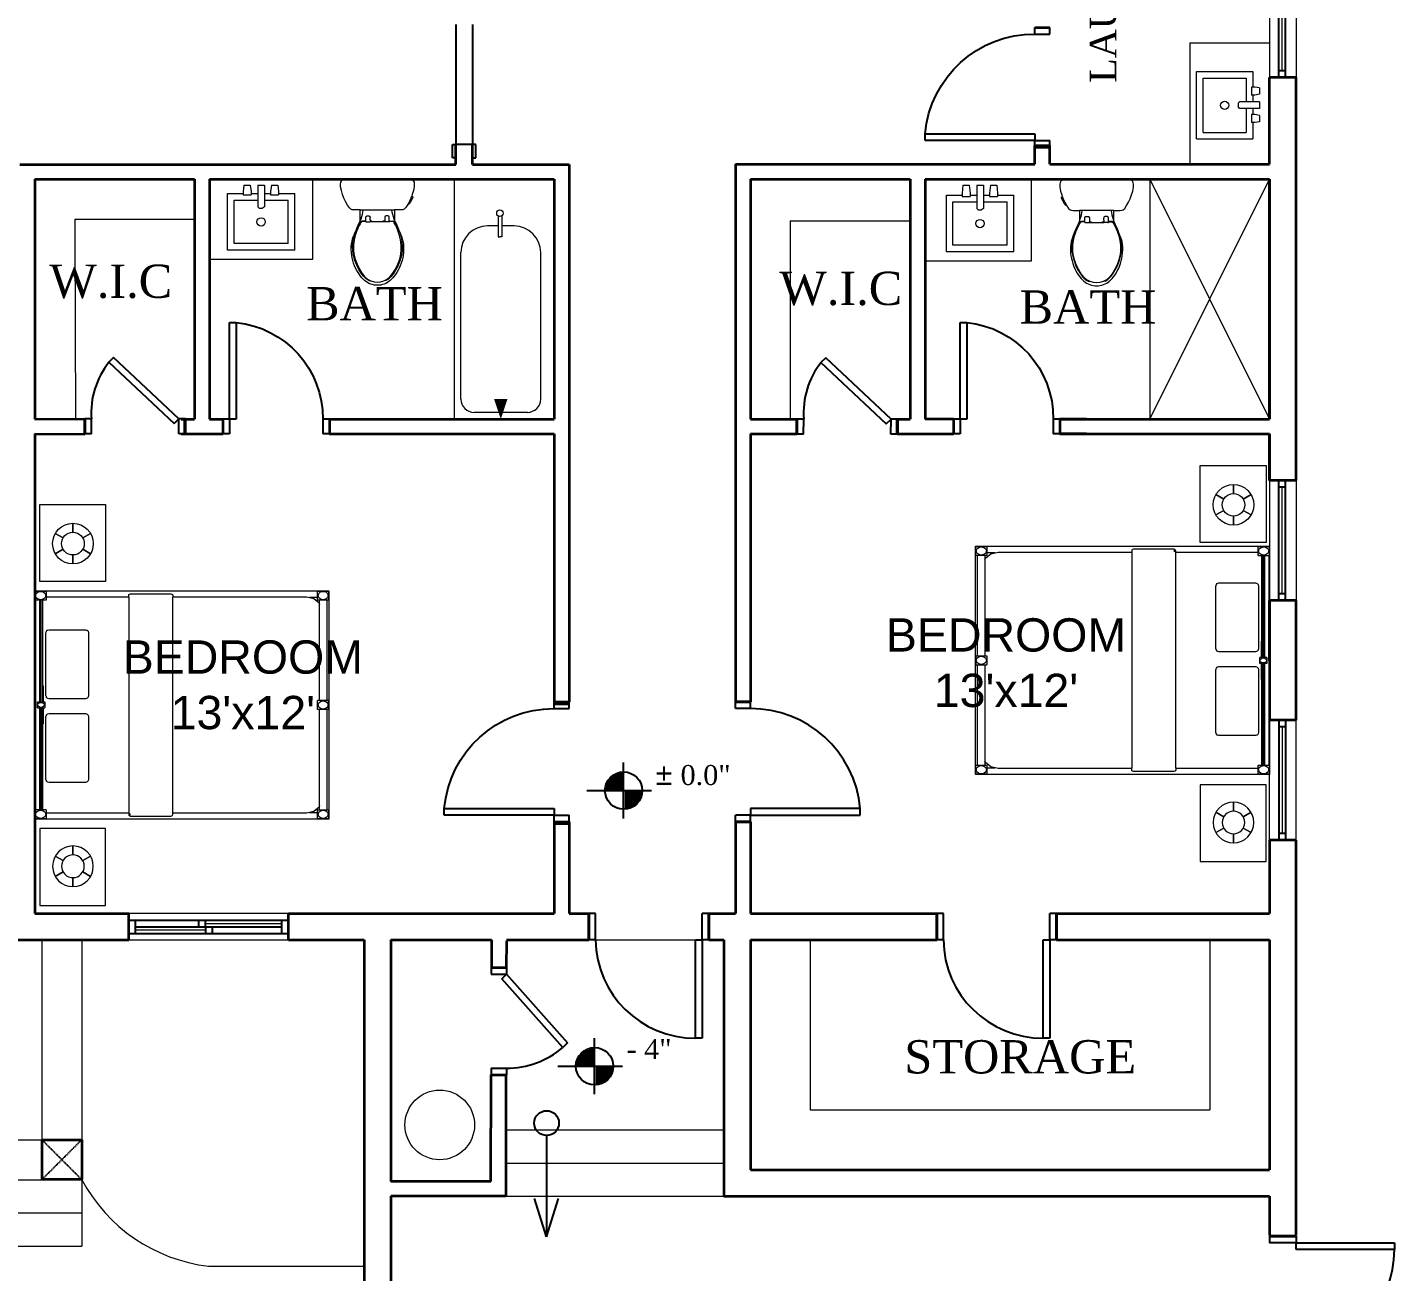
# Model space of a CAD drawing. Header units: inches. Extents: x 0 to 22102, y -19958 to 0.
# Drawn here: x 12639 to 13049.8, y -10535.1 to -10161.4 of the extents above; entities that cross this region are included whole.
import ezdxf

# ---------------------------------------------------------------- set-up
doc = ezdxf.new("R2010")
doc.units = ezdxf.units.IN
doc.header["$MEASUREMENT"] = 0
doc.linetypes.add('HIDDEN', pattern=[0.375, 0.25, -0.125])
doc.linetypes.add('HIDDEN2', pattern=[0.1875, 0.125, -0.0625])
for name, color, linetype in [('DOOR-EXT', 2, 'Continuous'), ('DOOR-INT', 2, 'Continuous'), ('ELEVATION NOTES', 1, 'Continuous'), ('Layer1', 1, 'Continuous'), ('TEXTL', 3, 'Continuous')]:
    doc.layers.add(name, color=color, linetype=linetype)
for name, color, linetype, lineweight, true_color in [('Fixtures_ Interior', 7, 'Continuous', 0, 0x616161), ('Furniture_ Interior', 7, 'Continuous', 25, 0xa1a1a1), ('hatch', 7, 'Continuous', 5, 0x787878)]:
    doc.layers.add(name, color=color, linetype=linetype, lineweight=lineweight, true_color=true_color)
for name, color, linetype, lineweight in [('wall view line', 210, 'Continuous', 13), ('WALL-EXT', 6, 'Continuous', 35), ('windows', 5, 'Continuous', 9)]:
    doc.layers.add(name, color=color, linetype=linetype, lineweight=lineweight)
doc.styles.add('TITLE-1', font='BOOKOS.TTF', dxfattribs={"height": 5})

# ---------------------------------------------------------------- blocks, each defined once
blk = doc.blocks.new('door_')
at = {"layer": 'DOOR-INT'}
for p, q in [((3192.93, -117.3), (3190.93, -117.3)), ((3190.93, -117.3), (3190.93, -146.3)), ((3192.93, -146.3), (3192.93, -117.3)), ((3162.93, -146.3), (3164.93, -146.3)), ((3164.93, -146.3), (3164.93, -150.8)), ((3190.93, -146.3), (3192.93, -146.3)), ((3192.93, -146.3), (3192.93, -150.8)), ((3192.93, -146.3), (3194.93, -146.3)), ((3162.93, -150.8), (3164.93, -150.8)), ((3192.93, -150.8), (3194.93, -150.8))]:
    blk.add_line(p, q, dxfattribs=at)
blk.add_arc((3193.81, -146.04), 28.88, 95.7251, 180.5192, dxfattribs=at)
at = {"layer": 'WALL-EXT'}
for p, q in [((3162.93, -146.3), (3162.93, -150.8)), ((3194.93, -146.3), (3194.93, -150.8))]:
    blk.add_line(p, q, dxfattribs=at)
blk = doc.blocks.new('windows _PA3060')
at = {"layer": 'DOOR-INT'}
for p, q in [((2624.22, 97.7), (2624.22, 133.7)), ((2626.22, 131.7), (2624.22, 131.7)), ((2626.22, 97.7), (2626.22, 133.7)), ((2626.22, 99.7), (2624.22, 99.7))]:
    blk.add_line(p, q, dxfattribs=at)
at = {"layer": 'wall view line'}
for p, q in [((2621.43, 133.7), (2621.43, 97.7)), ((2629.43, 133.7), (2629.43, 97.7))]:
    blk.add_line(p, q, dxfattribs=at)
at = {"layer": 'WALL-EXT'}
for p, q in [((2629.43, 133.7), (2621.43, 133.7)), ((2629.43, 97.7), (2621.43, 97.7))]:
    blk.add_line(p, q, dxfattribs=at)
at = {"layer": 'windows'}
blk.add_line((2625.22, 99.7), (2625.22, 131.7), dxfattribs=at)
blk = doc.blocks.new('window_CN26')
at = {"layer": 'DOOR-EXT'}
for p, q in [((2668.01, 184.69), (2716.01, 184.69)), ((2670.01, 180.69), (2670.01, 184.69)), ((2670.01, 182.69), (2714.01, 182.69)), ((2689.01, 182.69), (2689.01, 184.69)), ((2691.01, 182.69), (2691.01, 184.69)), ((2691.01, 182.69), (2691.01, 180.69)), ((2693.01, 182.69), (2693.01, 180.69)), ((2714.01, 180.69), (2714.01, 184.69)), ((2668.01, 180.69), (2716.01, 180.69))]:
    blk.add_line(p, q, dxfattribs=at)
at = {"layer": 'wall view line'}
for p, q in [((2716.01, 186.68), (2668.01, 186.68)), ((2668.01, 178.7), (2716.01, 178.7))]:
    blk.add_line(p, q, dxfattribs=at)
at = {"layer": 'WALL-EXT'}
for p, q in [((2668.01, 178.7), (2668.01, 186.68)), ((2716.01, 178.7), (2716.01, 186.68))]:
    blk.add_line(p, q, dxfattribs=at)
at = {"layer": 'windows'}
for p, q in [((2691.01, 181.69), (2670.01, 181.69)), ((2691.01, 183.69), (2714.01, 183.69))]:
    blk.add_line(p, q, dxfattribs=at)
blk = doc.blocks.new('K-3578-RA  Barrington_ Comfort Height_ Two-Piece Elongated Toilet')
at = {"layer": 'Fixtures_ Interior', "lineweight": 0, "transparency": 33554687}
for p, q in [((-1.95, 8.55), (1.96, 8.55)), ((-1.27, 7.19), (-0.86, 7.19)), ((-0.82, 7.44), (-0.82, 7.69)), ((-0.82, 7.44), (-0.82, 7.22)), ((1.27, 7.19), (0.86, 7.19))]:
    blk.add_line(p, q, dxfattribs=at)
blk.add_lwpolyline([(-2.65, 8.55), (-2.86, 8.57), (-3.02, 8.62), (-3.18, 8.78), (-3.4, 9.1), (-3.63, 9.5), (-3.81, 9.89), (-3.96, 10.31), (-4.09, 10.76), (-4.17, 11.18), (-4.19, 11.49), (-4.16, 11.72), (-4.05, 11.89), (-3.92, 11.99), (-3.78, 12.02), (-1.95, 12.02), (-1.95, 12.09), (1.96, 12.09), (1.96, 12.02), (3.78, 12.02), (3.92, 11.99), (4.05, 11.89), (4.16, 11.72), (4.19, 11.49), (4.17, 11.18), (4.09, 10.76), (3.96, 10.31), (3.91, 10.16), (3.94, 10.12), (3.99, 10.08), (4.02, 10.04), (4.02, 10), (3.82, 9.59), (3.78, 9.53), (3.75, 9.45), (3.72, 9.39), (3.7, 9.35), (3.68, 9.32), (3.67, 9.31), (3.65, 9.29), (3.65, 9.29), (3.62, 9.26), (3.57, 9.21), (3.49, 9.15), (3.44, 9.11), (3.4, 9.09), (3.38, 9.07), (3.18, 8.78), (3.02, 8.62), (2.87, 8.57), (2.69, 8.55), (2.06, 8.55), (1.96, 8.55), (1.96, 7.58), (1.96, 7.35), (2.02, 7.2), (2.15, 6.92), (2.28, 6.63), (2.4, 6.36), (2.41, 6.33), (2.5, 6.12), (2.58, 5.92), (2.65, 5.72), (2.76, 5.48), (2.78, 5.43), (2.83, 5.27), (2.89, 5.02), (2.95, 4.72), (2.98, 4.4), (2.98, 4.07), (2.96, 3.72), (2.92, 3.39), (2.87, 3.11), (2.8, 2.83), (2.71, 2.52), (2.59, 2.21), (2.48, 1.94), (2.35, 1.7), (2.21, 1.45), (2.06, 1.23), (1.91, 1.02), (1.76, 0.84), (1.61, 0.68), (1.46, 0.54), (1.31, 0.43), (1.16, 0.32), (0.97, 0.22), (0.77, 0.14), (0.58, 0.08), (0.38, 0.03), (0.19, 0.01), (0.01, 0), (-0.18, 0.01), (-0.37, 0.03), (-0.57, 0.07), (-0.76, 0.14), (-0.96, 0.22), (-1.14, 0.32), (-1.3, 0.43), (-1.45, 0.54), (-1.6, 0.68), (-1.75, 0.84), (-1.9, 1.02), (-2.05, 1.23), (-2.2, 1.45), (-2.34, 1.69), (-2.47, 1.94), (-2.58, 2.21), (-2.7, 2.52), (-2.79, 2.83), (-2.86, 3.11), (-2.91, 3.39), (-2.95, 3.72), (-2.97, 4.07), (-2.97, 4.4), (-2.94, 4.72), (-2.88, 5.02), (-2.82, 5.27), (-2.77, 5.43), (-2.75, 5.48), (-2.64, 5.72), (-2.57, 5.92), (-2.49, 6.12), (-2.39, 6.34), (-2.37, 6.4), (-2.36, 6.42), (-2.27, 6.63), (-2.14, 6.92), (-2.01, 7.2), (-1.95, 7.35), (-1.95, 7.58), (-1.95, 8.11), (-1.95, 8.55)], close=True, dxfattribs=at)
for points in [[(-1.95, 12.02), (1.96, 12.02), (1.96, 12.09), (1.96, 12.02)], [(3.91, 10.16), (3.81, 9.89), (3.63, 9.5), (3.38, 9.07)], [(-1.64, 8.55), (-1.64, 8.53), (-1.68, 8.3), (-1.73, 8.05), (-1.8, 7.78), (-1.89, 7.5), (-1.95, 7.35)], [(-1.33, 7.19), (-1.33, 7.69), (-1.32, 7.78), (-1.29, 7.83), (-1.24, 7.86), (-1.16, 7.87), (-1.08, 7.88), (-0.99, 7.87), (-0.92, 7.86), (-0.86, 7.83), (-0.83, 7.78), (-0.82, 7.69)], [(1.34, 7.19), (1.34, 7.69), (1.33, 7.78), (1.3, 7.83), (1.25, 7.86), (1.17, 7.87), (1.09, 7.88), (1, 7.87), (0.92, 7.86), (0.87, 7.83), (0.84, 7.78), (0.83, 7.69), (0.83, 7.19)], [(1.96, 7.35), (1.9, 7.5), (1.81, 7.78), (1.74, 8.05), (1.69, 8.3), (1.65, 8.53), (1.65, 8.55)], [(-2.56, 2.83), (-2.71, 3.37), (-2.8, 3.91), (-2.82, 4.44), (-2.78, 4.96), (-2.68, 5.5), (-2.53, 5.99), (-2.39, 6.34)], [(-1.27, 7.19), (-1.33, 7.19), (-1.34, 7.19), (-1.35, 7.19), (-1.35, 7.2), (-1.36, 7.24), (-1.36, 7.25), (-1.36, 7.26), (-1.42, 7.27), (-1.58, 7.27), (-1.74, 7.27), (-1.79, 7.27), (-1.82, 7.23), (-1.89, 7.11), (-1.91, 7.07), (-1.97, 6.98), (-2.07, 6.79), (-2.1, 6.73), (-2.23, 6.46), (-2.36, 6.12), (-2.37, 6.11), (-2.52, 5.66), (-2.64, 5.14), (-2.7, 4.6), (-2.71, 4.06), (-2.66, 3.52), (-2.53, 2.97), (-2.31, 2.38), (-2.04, 1.82), (-1.76, 1.36), (-1.45, 1), (-1.11, 0.7), (-0.74, 0.5), (-0.37, 0.38), (0, 0.35), (0.37, 0.38), (0.74, 0.5), (1.11, 0.7), (1.45, 1), (1.76, 1.36), (2.04, 1.82), (2.31, 2.38), (2.53, 2.97), (2.66, 3.52), (2.71, 4.06), (2.7, 4.6), (2.64, 5.14), (2.52, 5.66), (2.37, 6.11), (2.36, 6.12), (2.23, 6.46), (2.1, 6.73), (2.07, 6.79), (1.97, 6.98), (1.91, 7.07), (1.89, 7.11)], [(-2.36, 6.42), (-2.22, 6.71), (-2.13, 6.87), (-2.07, 6.97), (-2.02, 7.05), (-1.97, 7.13), (-1.91, 7.2), (-1.86, 7.25), (-1.83, 7.27), (-1.81, 7.28), (-1.74, 7.29), (-1.58, 7.29), (-1.43, 7.29), (-1.36, 7.27)], [(-1.36, 7.27), (-1.35, 7.24), (-1.34, 7.19)], [(-0.57, 7.19), (-0.61, 7.19), (-0.63, 7.19), (-0.66, 7.19), (-0.72, 7.19), (-0.78, 7.19), (-0.81, 7.19), (-0.83, 7.19), (-0.86, 7.19)], [(-0.61, 7.19), (-0.61, 7.21), (-0.62, 7.26), (-0.63, 7.28), (-0.81, 7.28), (-0.82, 7.26), (-0.82, 7.21), (-0.82, 7.19)], [(0.57, 7.19), (0.27, 7.19), (0, 7.19), (-0.27, 7.19), (-0.57, 7.19)], [(0.86, 7.19), (0.83, 7.19), (0.81, 7.19), (0.78, 7.19), (0.72, 7.19), (0.66, 7.19), (0.63, 7.19), (0.61, 7.19), (0.57, 7.19)], [(0.83, 7.19), (0.82, 7.21), (0.82, 7.26), (0.81, 7.28), (0.63, 7.28), (0.62, 7.26), (0.61, 7.21), (0.61, 7.19)], [(1.34, 7.19), (1.35, 7.24), (1.36, 7.27), (1.43, 7.29), (1.58, 7.29), (1.74, 7.29), (1.82, 7.28), (1.83, 7.27), (1.86, 7.25), (1.91, 7.2), (1.96, 7.13), (2.02, 7.05), (2.07, 6.97), (2.13, 6.87), (2.22, 6.71), (2.37, 6.4), (2.53, 5.99), (2.68, 5.5), (2.78, 4.96), (2.82, 4.44), (2.81, 3.91), (2.72, 3.37), (2.57, 2.84), (2.36, 2.29), (2.12, 1.79), (2.11, 1.78), (1.84, 1.35), (1.56, 0.99), (1.25, 0.7), (0.97, 0.53), (0.79, 0.5), (0.77, 0.51)], [(1.35, 7.19), (1.34, 7.19), (1.33, 7.19), (1.27, 7.19)], [(1.35, 7.19), (1.35, 7.2), (1.36, 7.24), (1.36, 7.25), (1.36, 7.26), (1.42, 7.27), (1.58, 7.27), (1.74, 7.27), (1.79, 7.27), (1.82, 7.23), (1.89, 7.11)], [(-0.98, 0.54), (-1.26, 0.72), (-1.57, 1.02), (-1.85, 1.38), (-2.1, 1.8), (-2.35, 2.29), (-2.56, 2.82)], [(-0.97, 0.53), (-0.79, 0.51), (-0.78, 0.52)]]:
    blk.add_lwpolyline(points, dxfattribs=at)
blk = doc.blocks.new('Gable Bed')
at = {"layer": 'hatch'}
for p, q in [((-35.15, 80.25), (35.15, 80.25)), ((-35.15, 79.15), (-1, 79.15)), ((-35.15, 79.07), (-24.9, 79.07)), ((-24.9, 78.82), (-35.15, 78.82)), ((-31.76, 79.07), (-31.76, 78.82)), ((-31.7, 78.82), (-31.7, 79.07)), ((-24.91, 79.07), (-24.91, 78.82)), ((-24.77, 79.07), (-18.07, 79.07)), ((-18.07, 78.82), (-24.77, 78.82)), ((-18.08, 79.07), (-18.08, 78.82)), ((-17.94, 79.07), (-11.24, 79.07)), ((-11.24, 78.82), (-17.94, 78.82)), ((-11.25, 79.07), (-11.25, 78.82)), ((-11.11, 79.07), (-4.41, 79.07)), ((-4.41, 78.82), (-11.11, 78.82)), ((-4.42, 79.07), (-4.42, 78.82)), ((-4.28, 79.07), (-1, 79.07)), ((-1, 78.82), (-4.28, 78.82)), ((1, 79.15), (35.15, 79.15)), ((1, 79.07), (35.15, 79.07)), ((35.15, 78.82), (1, 78.82)), ((4.42, 78.82), (4.42, 79.07)), ((11.3, 79.07), (11.3, 78.82)), ((18.13, 79.07), (18.13, 78.82)), ((24.96, 79.07), (24.96, 78.82)), ((31.81, 79.07), (31.81, 78.82)), ((35.15, 77.4), (35.15, 80.4)), ((-36.23, 54.82), (-36.23, 77.4)), ((-35.15, 78.43), (-1, 78.43)), ((-1, 78.36), (-35.15, 78.36)), ((-35.15, 78.32), (-6.43, 78.32)), ((-6.43, 78.29), (-6.43, 78.36)), ((-5.44, 78.3), (-1, 78.3)), ((-5.32, 78.35), (-1, 78.35)), ((-1, 78.26), (-3.18, 78.26)), ((1, 77.79), (-1, 77.79)), ((35.15, 78.43), (1, 78.43)), ((35.15, 78.36), (1, 78.36)), ((1, 78.35), (5.33, 78.35)), ((1, 78.3), (5.45, 78.3)), ((1, 78.29), (6.25, 78.29)), ((5.58, 78.35), (6.14, 78.35)), ((6.43, 78.29), (6.26, 78.29)), ((6.43, 78.32), (35.15, 78.32)), ((36.23, 77.4), (36.23, 54.79)), ((-36, 5.32), (-36, 3.1)), ((36, 3.1), (36, 5.32)), ((-35.15, 2.6), (-1.5, 2.6)), ((-1.5, 0.6), (-35.15, 0.6)), ((-1.5, 0.1), (-1.5, 3.1)), ((1.5, 2.6), (35.15, 2.6)), ((35.15, 0.6), (1.5, 0.6)), ((35.15, 3.1), (38.15, 3.1))]:
    blk.add_line(p, q, dxfattribs=at)
for points in [[(38.25, 80.5), (38.25, 0), (-38.25, 0), (-38.25, 80.5)], [(-37.86, 79.6), (-37.35, 80.11), (-36.65, 80.29), (-35.95, 80.11), (-35.44, 79.6), (-35.25, 78.9), (-35.44, 78.2), (-35.95, 77.69), (-36.65, 77.5), (-37.35, 77.69), (-37.86, 78.2), (-38.04, 78.9)], [(-0.75, 79.23), (-0.44, 79.55), (0, 79.66), (0.44, 79.55), (0.75, 79.23), (0.87, 78.79), (0.75, 78.36), (0.44, 78.04), (0, 77.92), (-0.44, 78.04), (-0.75, 78.36), (-0.87, 78.79)], [(35.44, 78.2), (35.25, 78.9), (35.44, 79.6), (35.95, 80.11), (36.65, 80.29), (37.35, 80.11), (37.86, 79.6), (38.04, 78.9), (37.86, 78.2), (37.35, 77.69), (36.65, 77.5), (35.95, 77.69)], [(-25.97, 76.62), (-25.87, 76.94), (-25.78, 77.09), (-25.55, 77.29), (-25.4, 77.33), (-24.87, 77.45), (-3.95, 77.45), (-3.42, 77.33), (-3.28, 77.29), (-3.04, 77.09), (-2.95, 76.94), (-2.85, 76.62), (-2.85, 66.65), (-2.95, 66.33), (-3.04, 66.18), (-3.37, 65.94), (-3.95, 65.81), (-24.87, 65.81), (-25.46, 65.94), (-25.78, 66.18), (-25.87, 66.33), (-25.97, 66.65)], [(2.1, 66.65), (2.1, 76.62), (2.2, 76.94), (2.29, 77.09), (2.52, 77.29), (2.67, 77.33), (3.2, 77.45), (24.12, 77.45), (24.65, 77.33), (24.79, 77.29), (25.03, 77.09), (25.12, 76.94), (25.22, 76.62), (25.22, 66.65), (25.12, 66.33), (25.03, 66.18), (24.7, 65.94), (24.12, 65.81), (3.2, 65.81), (2.61, 65.94), (2.29, 66.18), (2.2, 66.33)], [(-37.86, 0.9), (-38.04, 1.6), (-37.86, 2.3), (-37.35, 2.81), (-36.65, 3), (-35.95, 2.81), (-35.44, 2.3), (-35.25, 1.6), (-35.44, 0.9), (-35.95, 0.39), (-36.65, 0.21), (-37.35, 0.39)], [(-1.21, 0.9), (-1.39, 1.6), (-1.21, 2.3), (-0.7, 2.81), (0, 3), (0.7, 2.81), (1.21, 2.3), (1.39, 1.6), (1.21, 0.9), (0.7, 0.39), (0, 0.21), (-0.7, 0.39)], [(35.95, 0.39), (35.44, 0.9), (35.25, 1.6), (35.44, 2.3), (35.95, 2.81), (36.65, 3), (37.35, 2.81), (37.86, 2.3), (38.04, 1.6), (37.86, 0.9), (37.35, 0.39), (36.65, 0.21)]]:
    blk.add_lwpolyline(points, close=True, dxfattribs=at)
for points in [[(-38.15, 78.52), (-38.25, 78.9), (-38.15, 79.28)], [(-38.03, 80.28), (-38.09, 80.34), (-38.09, 80.34), (-38.13, 80.38), (-38.13, 80.38), (-38.14, 80.39), (-38.14, 80.39), (-38.15, 80.4), (-35.15, 80.4)], [(-35.15, 77.4), (-38.15, 77.4), (-38.15, 80.4)], [(-37.03, 80.4), (-36.65, 80.5), (-36.27, 80.4)], [(-35.27, 77.52), (-35.21, 77.46), (-35.21, 77.46), (-35.16, 77.41), (-35.16, 77.41), (-35.15, 77.4), (-35.15, 77.4), (-35.15, 77.4), (-35.15, 80.4), (-35.15, 80.39), (-35.15, 80.39), (-35.16, 80.38), (-35.16, 80.38), (-35.21, 80.34), (-35.21, 80.34), (-35.27, 80.28)], [(-1, 79.79), (-1, 77.79), (-1, 77.8), (-1, 77.8), (-0.98, 77.81), (-0.98, 77.81), (-0.94, 77.85), (-0.94, 77.85), (-0.88, 77.91)], [(-0.88, 79.67), (-0.94, 79.73), (-0.94, 79.73), (-0.98, 79.78), (-1, 79.79), (-1, 79.79), (-1, 79.79), (1, 79.79)], [(0.88, 79.67), (0.94, 79.73), (0.94, 79.73), (0.98, 79.78), (1, 79.79), (1, 79.79), (1, 79.79), (1, 77.79), (1, 77.8), (1, 77.8), (0.98, 77.81), (0.98, 77.81), (0.94, 77.85), (0.94, 77.85), (0.88, 77.91)], [(35.27, 80.28), (35.21, 80.34), (35.21, 80.34), (35.16, 80.38), (35.16, 80.38), (35.15, 80.39), (35.15, 80.39), (35.15, 80.4), (38.15, 80.4), (38.15, 77.4), (38.14, 77.4), (38.14, 77.4), (38.13, 77.41), (38.13, 77.41), (38.09, 77.46), (38.03, 77.52)], [(36.27, 80.4), (36.65, 80.5), (37.03, 80.4)], [(38.03, 80.28), (38.09, 80.34), (38.09, 80.34), (38.13, 80.38), (38.14, 80.39), (38.14, 80.39), (38.15, 80.4)], [(38.15, 79.28), (38.25, 78.9), (38.15, 78.52)], [(-38.03, 77.52), (-38.09, 77.46), (-38.09, 77.46), (-38.13, 77.41), (-38.13, 77.41), (-38.14, 77.4), (-38.14, 77.4), (-38.15, 77.4)], [(-1, 78.26), (-6.36, 78.26), (-6.4, 78.27), (-6.43, 78.29), (-1, 78.29)], [(-1, 78.3), (-3.09, 78.3), (-1, 78.31)], [(6.43, 78.36), (6.43, 78.29), (6.4, 78.27), (6.36, 78.26), (1, 78.26)], [(5.58, 78.3), (6.28, 78.3), (6.25, 78.29)], [(38.15, 77.4), (35.15, 77.4), (35.15, 77.4), (35.15, 77.4), (35.16, 77.41), (35.16, 77.41), (35.21, 77.46), (35.21, 77.46), (35.27, 77.52)], [(36.13, 54.82), (-36.73, 54.82), (-36.98, 54.75), (-37.16, 54.57), (-36.56, 54.32), (-36.5, 54.57), (-37.16, 54.57), (-37.23, 54.32), (-37.23, 43.26), (-37.16, 43.01), (-36.98, 42.82), (-36.73, 42.76), (36.13, 42.76)], [(36.23, 54.82), (36.73, 54.82), (36.98, 54.75), (37.16, 54.57), (37.23, 54.32), (37.23, 43.26), (37.16, 43.01), (36.98, 42.82), (36.73, 42.76), (36.23, 42.76)], [(-33.79, 2.6), (-34.23, 2.72), (-35.69, 4.18), (-36.23, 6.18), (-36.23, 42.76)], [(36.23, 42.79), (36.23, 6.18), (35.69, 4.18), (34.23, 2.72), (33.79, 2.6)], [(-38.15, 1.22), (-38.25, 1.6), (-38.15, 1.98)], [(-38.15, 3.1), (-38.15, 3.1), (-38.15, 3.1), (-38.14, 3.09), (-38.1, 3.06), (-38.1, 3.06), (-38.06, 3.01)], [(-35.24, 3.01), (-35.19, 3.06), (-35.19, 3.06), (-35.16, 3.09), (-35.16, 3.09), (-35.15, 3.1), (-35.15, 3.1), (-35.15, 0.1), (-38.15, 0.1), (-38.15, 0.1), (-38.15, 0.1), (-38.14, 0.11), (-38.14, 0.11), (-38.1, 0.15), (-38.1, 0.15), (-38.06, 0.19)], [(-38.15, 0.1), (-38.15, 3.1), (-35.15, 3.1)], [(-36.27, 0.1), (-36.65, 0), (-37.03, 0.1)], [(-35.24, 0.19), (-35.19, 0.15), (-35.19, 0.15), (-35.16, 0.11), (-35.16, 0.11), (-35.15, 0.1), (-35.15, 0.1), (-35.15, 0.1)], [(-1.41, 3.01), (-1.46, 3.06), (-1.46, 3.06), (-1.49, 3.09), (-1.49, 3.09), (-1.5, 3.1), (-1.5, 3.1), (1.5, 3.1), (1.5, 3.1), (1.5, 3.1), (1.49, 3.09), (1.46, 3.06), (1.46, 3.06), (1.41, 3.01)], [(-1.41, 0.19), (-1.46, 0.15), (-1.46, 0.15), (-1.49, 0.11), (-1.49, 0.11), (-1.5, 0.1), (-1.5, 0.1), (-1.5, 0.1), (1.5, 0.1), (1.5, 3.1)], [(0.38, 0.1), (0, 0), (-0.38, 0.1)], [(1.41, 0.19), (1.46, 0.15), (1.46, 0.15), (1.49, 0.11), (1.49, 0.11), (1.5, 0.1), (1.5, 0.1), (1.5, 0.1)], [(35.24, 0.19), (35.19, 0.15), (35.16, 0.11), (35.16, 0.11), (35.15, 0.1), (35.15, 0.1), (35.15, 0.1), (35.15, 3.1), (35.15, 3.1), (35.16, 3.09), (35.19, 3.06), (35.24, 3.01)], [(38.06, 0.19), (38.1, 0.15), (38.14, 0.11), (38.14, 0.11), (38.15, 0.1), (38.15, 0.1), (35.15, 0.1)], [(37.03, 0.1), (36.65, 0), (36.27, 0.1)], [(38.06, 3.01), (38.1, 3.06), (38.14, 3.09), (38.15, 3.1), (38.15, 3.1), (38.15, 0.1)], [(38.15, 1.98), (38.25, 1.6), (38.15, 1.22)]]:
    blk.add_lwpolyline(points, dxfattribs=at)
blk = doc.blocks.new('door_exterior')
at = {"layer": 'DOOR-INT'}
for p, q in [((3189.93, -429.3), (3187.93, -429.3)), ((3189.93, -437.3), (3189.93, -429.3)), ((3221.93, -437.3), (3221.93, -429.3)), ((3223.93, -429.3), (3221.93, -429.3)), ((3189.93, -437.3), (3187.93, -437.3)), ((3219.93, -466.8), (3219.93, -437.3)), ((3219.93, -437.3), (3221.93, -437.3)), ((3223.93, -437.3), (3221.93, -437.3)), ((3221.93, -437.3), (3221.93, -466.8)), ((3221.93, -466.8), (3219.93, -466.8))]:
    blk.add_line(p, q, dxfattribs=at)
blk.add_arc((3219.78, -436.94), 29.86, 180.6862, 270.2767, dxfattribs=at)
at = {"layer": 'WALL-EXT'}
for p, q in [((3187.93, -429.3), (3187.93, -437.3)), ((3187.93, -437.3), (3187.93, -429.3)), ((3223.93, -429.3), (3223.93, -437.3)), ((3223.93, -437.3), (3223.93, -429.3))]:
    blk.add_line(p, q, dxfattribs=at)
blk = doc.blocks.new('post')
at = {"layer": 'Layer1', "linetype": 'HIDDEN', "ltscale": 0.2}
for p, q in [((2157.33, 311.43), (2145.33, 299.43)), ((2145.33, 311.43), (2157.33, 299.43))]:
    blk.add_line(p, q, dxfattribs=at)
at = {"layer": 'WALL-EXT'}
for p, q in [((2145.33, 311.43), (2157.33, 311.43)), ((2145.33, 311.43), (2145.33, 299.43)), ((2157.33, 311.43), (2157.33, 299.43)), ((2157.33, 299.43), (2145.33, 299.43))]:
    blk.add_line(p, q, dxfattribs=at)
blk = doc.blocks.new('door_l')
at = {"layer": 'DOOR-INT'}
for p, q in [((12778.38, -10443.01), (12778.38, -10445.01)), ((12782.94, -10442.99), (12782.94, -10444.99)), ((12778.38, -10445.01), (12782.94, -10444.99)), ((12781.53, -10446.41), (12782.94, -10444.99)), ((12799.91, -10467.04), (12781.53, -10446.41)), ((12782.94, -10444.99), (12801.33, -10465.62)), ((12801.33, -10465.62), (12799.91, -10467.04)), ((12778.38, -10473.25), (12782.94, -10473.24)), ((12778.38, -10473.25), (12778.38, -10475.25)), ((12782.94, -10473.24), (12782.94, -10475.24))]:
    blk.add_line(p, q, dxfattribs=at)
blk.add_arc((12783.25, -10447.77), 25.47, 269.2995, 310.8449, dxfattribs=at)
at = {"layer": 'WALL-EXT'}
for p, q in [((12778.38, -10443.01), (12782.94, -10442.99)), ((12778.38, -10443.01), (12782.94, -10443.01)), ((12778.38, -10475.25), (12782.82, -10475.25))]:
    blk.add_line(p, q, dxfattribs=at)
blk = doc.blocks.new("window_3'")
at = {"layer": 'DOOR-INT'}
for p, q in [((2822.43, -171.55), (2822.43, -173.55)), ((2826.93, -171.55), (2826.93, -173.55)), ((2822.43, -173.55), (2789.43, -173.55)), ((2789.43, -173.55), (2789.43, -175.55)), ((2789.43, -175.55), (2822.43, -175.55)), ((2822.43, -173.55), (2826.93, -173.55)), ((2822.43, -175.55), (2822.43, -173.55)), ((2822.43, -205.55), (2826.93, -205.55)), ((2822.43, -205.55), (2822.43, -207.55)), ((2826.93, -205.55), (2826.93, -207.55))]:
    blk.add_line(p, q, dxfattribs=at)
blk.add_arc((2822.3, -172.54), 33.01, 185.2342, 270.2184, dxfattribs=at)
at = {"layer": 'WALL-EXT'}
for p, q in [((2822.43, -171.55), (2826.93, -171.55)), ((2822.43, -207.55), (2826.93, -207.55))]:
    blk.add_line(p, q, dxfattribs=at)
blk = doc.blocks.new('TABLES')
at = {"layer": 'Fixtures_ Interior', "linetype": 'Continuous', "lineweight": 0, "transparency": 33554687}
for p, q in [((12652.71, -10310.32), (12652.71, -10313.04)), ((12652.71, -10313.04), (12652.71, -10310.32)), ((12647.41, -10313.38), (12649.77, -10314.74)), ((12649.77, -10314.74), (12647.41, -10313.38)), ((12655.65, -10314.74), (12658, -10313.38)), ((12658, -10313.38), (12655.65, -10314.74)), ((12647.41, -10319.49), (12649.77, -10318.14)), ((12649.77, -10318.14), (12647.41, -10319.49)), ((12652.71, -10319.83), (12652.71, -10322.55)), ((12652.71, -10322.55), (12652.71, -10319.83)), ((12655.65, -10318.14), (12658, -10319.49)), ((12658, -10319.49), (12655.65, -10318.14))]:
    blk.add_line(p, q, dxfattribs=at)
blk.add_lwpolyline([(12642.72, -10304.67), (12662.49, -10304.67), (12662.49, -10327.77), (12642.72, -10327.77)], close=True, dxfattribs=at)
for radius in [6.11, 3.4]:
    blk.add_circle((12652.71, -10316.44), radius, dxfattribs=at)
blk = doc.blocks.new('DDD')
at = {"layer": 'DOOR-INT'}
for p, q in [((12664.89, -10260.57), (12663.47, -10261.98)), ((12663.47, -10261.98), (12683.1, -10280.36)), ((12684.51, -10278.95), (12664.89, -10260.57)), ((12658.27, -10278.95), (12656.27, -10278.95)), ((12658.26, -10283.51), (12658.27, -10278.95)), ((12683.1, -10280.36), (12684.51, -10278.95)), ((12684.5, -10283.51), (12684.51, -10278.95)), ((12686.51, -10278.95), (12684.51, -10278.95)), ((12658.26, -10283.51), (12656.26, -10283.51)), ((12686.5, -10283.51), (12684.5, -10283.51))]:
    blk.add_line(p, q, dxfattribs=at)
blk.add_arc((12682.83, -10277.19), 24.62, 141.8302, 184.0975, dxfattribs=at)
at = {"layer": 'WALL-EXT'}
for p, q in [((12656.26, -10279.01), (12656.26, -10283.51)), ((12656.26, -10283.51), (12656.26, -10279.08)), ((12686.26, -10279.01), (12686.26, -10283.51)), ((12686.5, -10283.51), (12686.5, -10278.95)), ((12686.5, -10283.51), (12686.51, -10278.95))]:
    blk.add_line(p, q, dxfattribs=at)

msp = doc.modelspace()

# ---------------------------------------------------------------- linework, layer by layer
at = {"layer": 'DOOR-INT', "linetype": 'HIDDEN2'}
for p, q in [((12767.75825, -10160.50801), (12767.75825, -10196.50801)), ((12772.75825, -10160.50801), (12772.75825, -10196.50801))]:
    msp.add_line(p, q, dxfattribs=at)
at = {"layer": 'DOOR-INT'}
for p, q in [((12766.75825, -10200.50801), (12766.75825, -10196.50801)), ((12766.75825, -10196.50801), (12767.75825, -10196.50801)), ((12773.75825, -10196.50801), (12772.75825, -10196.50801)), ((12773.75825, -10200.50801), (12773.75825, -10196.50801)), ((12767.75825, -10200.50801), (12766.75825, -10200.50801)), ((12772.75825, -10200.50801), (12773.75825, -10200.50801))]:
    msp.add_line(p, q, dxfattribs=at)
at = {"layer": 'ELEVATION NOTES'}
for p, q in [((12815.3694, -10390.61699), (12815.3694, -10385.75777)), ((12815.93049, -10390.61699), (12815.93049, -10385.47447)), ((12816.49159, -10390.61699), (12816.49159, -10385.26449)), ((12817.05268, -10390.61699), (12817.05268, -10385.11941)), ((12817.61377, -10390.61699), (12817.61377, -10385.03417)), ((12818.17487, -10399.03339), (12818.17487, -10382.20058)), ((12813.12502, -10390.61699), (12813.12502, -10388.17123)), ((12813.68612, -10390.61699), (12813.68612, -10387.25042)), ((12814.24721, -10390.61699), (12814.24721, -10386.60997)), ((12814.8083, -10390.61699), (12814.8083, -10386.12824)), ((12807.1345, -10390.61699), (12826.59127, -10390.61699)), ((12818.73596, -10390.61699), (12818.73596, -10396.1998)), ((12819.29705, -10390.61699), (12819.29705, -10396.11456)), ((12819.85815, -10390.61699), (12819.85815, -10395.96948)), ((12820.41924, -10390.61699), (12820.41924, -10395.7595)), ((12820.98034, -10390.61699), (12820.98034, -10395.4762)), ((12821.54143, -10390.61699), (12821.54143, -10395.10574)), ((12822.10252, -10390.61699), (12822.10252, -10394.62399)), ((12822.66362, -10390.61699), (12822.66362, -10393.98355)), ((12823.22471, -10390.61699), (12823.22471, -10393.06274)), ((12823.7858, -10390.61699), (12823.7858, -10390.61712)), ((12808.88723, -10473.43098), (12808.88723, -10467.84817)), ((12809.44832, -10481.84739), (12809.44832, -10465.01458)), ((12804.39848, -10473.43098), (12804.39848, -10470.98523)), ((12804.95957, -10473.43098), (12804.95957, -10470.06442)), ((12805.52067, -10473.43098), (12805.52067, -10469.42397)), ((12806.08176, -10473.43098), (12806.08176, -10468.94223)), ((12806.64285, -10473.43098), (12806.64285, -10468.57177)), ((12807.20395, -10473.43098), (12807.20395, -10468.28847)), ((12807.76504, -10473.43098), (12807.76504, -10468.07849)), ((12808.32613, -10473.43098), (12808.32613, -10467.93341)), ((12798.40796, -10473.43098), (12817.86473, -10473.43098)), ((12810.00942, -10473.43098), (12810.00942, -10479.0138)), ((12810.57051, -10473.43098), (12810.57051, -10478.92856)), ((12811.1316, -10473.43098), (12811.1316, -10478.78348)), ((12811.6927, -10473.43098), (12811.6927, -10478.5735)), ((12812.25379, -10473.43098), (12812.25379, -10478.2902)), ((12812.81488, -10473.43098), (12812.81488, -10477.91973)), ((12813.37598, -10473.43098), (12813.37598, -10477.43799)), ((12813.93707, -10473.43098), (12813.93707, -10476.79755)), ((12814.49817, -10473.43098), (12814.49817, -10475.87674)), ((12815.05926, -10473.43098), (12815.05926, -10473.43112))]:
    msp.add_line(p, q, dxfattribs=at)
for centre in [(12818.17487, -10390.61699), (12809.44832, -10473.43098)]:
    msp.add_circle(centre, 5.61094, dxfattribs=at)
at = {"layer": 'Fixtures_ Interior', "linetype": 'Continuous', "lineweight": 0, "transparency": 33554687}
for p, q in [((12988.25825, -10166.00801), (12988.25825, -10202.49801)), ((12988.25825, -10166.00801), (13012.25825, -10166.00801)), ((13012.25825, -10166.00801), (13012.25825, -10202.49801)), ((12990.25825, -10194.89274), (12990.25825, -10174.64274)), ((12990.25825, -10174.64274), (13007.25825, -10174.64274)), ((13007.25825, -10174.64274), (13007.25825, -10179.36774)), ((12992.25825, -10176.64274), (13005.25825, -10176.64274)), ((12992.25825, -10192.89274), (12992.25825, -10176.64274)), ((13005.25825, -10176.64274), (13005.25825, -10183.76774)), ((13006.85825, -10179.36774), (13006.85825, -10181.76774)), ((13007.85825, -10179.36774), (13006.85825, -10179.36774)), ((13009.25825, -10179.56774), (13007.85825, -10179.36774)), ((13009.25825, -10179.56774), (13009.25825, -10181.46774)), ((13003.25825, -10183.76774), (13002.85825, -10184.16774)), ((13002.85825, -10184.16774), (13002.85825, -10185.16774)), ((13009.25825, -10183.76774), (13003.25825, -10183.76774)), ((13007.85825, -10181.76774), (13006.85825, -10181.76774)), ((13007.25825, -10181.76774), (13007.25825, -10183.76774)), ((13009.25825, -10181.46774), (13007.85825, -10181.76774)), ((13009.25825, -10183.76774), (13009.25825, -10185.76774)), ((13003.25825, -10185.76774), (13002.85825, -10185.16774)), ((13009.25825, -10185.76774), (13003.25825, -10185.76774)), ((13005.25825, -10185.76774), (13005.25825, -10192.89274)), ((13006.85825, -10187.56774), (13006.85825, -10189.96774)), ((13007.85825, -10187.56774), (13006.85825, -10187.56774)), ((13007.25825, -10185.76774), (13007.25825, -10187.56774)), ((13009.25825, -10187.86774), (13007.85825, -10187.56774)), ((13009.25825, -10187.86774), (13009.25825, -10189.76774)), ((13007.85825, -10189.96774), (13006.85825, -10189.96774)), ((13007.25825, -10189.96774), (13007.25825, -10194.89274)), ((13009.25825, -10189.76774), (13007.85825, -10189.96774)), ((12990.25825, -10194.89274), (13007.25825, -10194.89274)), ((12992.25825, -10192.89274), (13005.25825, -10192.89274)), ((13012.25825, -10202.49801), (12988.25825, -10202.49801)), ((12693.75825, -10207.00801), (12693.75825, -10231.00801)), ((12704.05825, -10208.79637), (12703.85825, -10210.69637)), ((12704.05825, -10208.79637), (12705.95825, -10208.79637)), ((12705.95825, -10208.79637), (12706.25825, -10210.69637)), ((12708.25825, -10208.79637), (12710.25825, -10208.79637)), ((12708.25825, -10208.79637), (12708.25825, -10215.29637)), ((12710.25825, -10208.79637), (12710.25825, -10215.29637)), ((12712.35825, -10208.79637), (12712.05825, -10210.69637)), ((12712.35825, -10208.79637), (12714.25825, -10208.79637)), ((12714.25825, -10208.79637), (12714.45825, -10210.69637)), ((12724.75825, -10231.00801), (12724.75825, -10207.00801)), ((12767.25825, -10207.00801), (12767.25825, -10279.00801)), ((12908.75825, -10206.99801), (12908.75825, -10231.49801)), ((12920.05825, -10208.78637), (12919.85825, -10211.18637)), ((12920.05825, -10208.78637), (12921.95825, -10208.78637)), ((12921.95825, -10208.78637), (12922.25825, -10211.18637)), ((12924.25825, -10208.78637), (12926.25825, -10208.78637)), ((12924.25825, -10208.78637), (12924.25825, -10215.78637)), ((12926.25825, -10208.78637), (12926.25825, -10215.78637)), ((12928.35825, -10208.78637), (12928.05825, -10211.18637)), ((12928.35825, -10208.78637), (12930.25825, -10208.78637)), ((12930.25825, -10208.78637), (12930.45825, -10211.18637)), ((12940.75825, -10231.49801), (12940.75825, -10206.99801)), ((12976.25825, -10206.99801), (12976.25825, -10279.00801)), ((12976.25825, -10279.00801), (13012.25825, -10206.99801)), ((12976.25825, -10206.99801), (13012.25825, -10279.00801)), ((12699.13325, -10228.29637), (12699.13325, -10211.29637)), ((12699.13325, -10211.29637), (12703.85825, -10211.29637)), ((12703.85825, -10210.69637), (12703.85825, -10211.69637)), ((12703.85825, -10211.69637), (12706.25825, -10211.69637)), ((12706.25825, -10210.69637), (12706.25825, -10211.69637)), ((12706.25825, -10211.29637), (12708.25825, -10211.29637)), ((12710.25825, -10211.29637), (12712.05825, -10211.29637)), ((12712.05825, -10210.69637), (12712.05825, -10211.69637)), ((12712.05825, -10211.69637), (12714.45825, -10211.69637)), ((12714.45825, -10210.69637), (12714.45825, -10211.69637)), ((12714.45825, -10211.29637), (12719.38325, -10211.29637)), ((12719.38325, -10228.29637), (12719.38325, -10211.29637)), ((12915.13325, -10228.78637), (12915.13325, -10211.78637)), ((12915.13325, -10211.78637), (12919.85825, -10211.78637)), ((12919.85825, -10211.18637), (12919.85825, -10212.18637)), ((12919.85825, -10212.18637), (12922.25825, -10212.18637)), ((12922.25825, -10211.18637), (12922.25825, -10212.18637)), ((12922.25825, -10211.78637), (12924.25825, -10211.78637)), ((12926.25825, -10211.78637), (12928.05825, -10211.78637)), ((12928.05825, -10211.18637), (12928.05825, -10212.18637)), ((12928.05825, -10212.18637), (12930.45825, -10212.18637)), ((12930.45825, -10211.18637), (12930.45825, -10212.18637)), ((12930.45825, -10211.78637), (12935.38325, -10211.78637)), ((12935.38325, -10228.78637), (12935.38325, -10211.78637)), ((12701.13325, -10226.29637), (12701.13325, -10213.29637)), ((12701.13325, -10213.29637), (12708.25825, -10213.29637)), ((12708.25825, -10215.29637), (12708.65825, -10215.69637)), ((12708.65825, -10215.69637), (12709.65825, -10215.69637)), ((12710.25825, -10215.29637), (12709.65825, -10215.69637)), ((12710.25825, -10213.29637), (12717.38325, -10213.29637)), ((12717.38325, -10226.29637), (12717.38325, -10213.29637)), ((12917.13325, -10226.78637), (12917.13325, -10213.78637)), ((12917.13325, -10213.78637), (12924.25825, -10213.78637)), ((12924.25825, -10215.78637), (12924.65825, -10216.18637)), ((12924.65825, -10216.18637), (12925.65825, -10216.18637)), ((12926.25825, -10215.78637), (12925.65825, -10216.18637)), ((12926.25825, -10213.78637), (12933.38325, -10213.78637)), ((12933.38325, -10226.78637), (12933.38325, -10213.78637)), ((12780.46495, -10221.00801), (12777.25825, -10221.00801)), ((12780.46495, -10217.99114), (12780.46495, -10224.27199)), ((12781.55834, -10217.99114), (12781.55834, -10224.27199)), ((12785.25825, -10221.00801), (12781.55834, -10221.00801)), ((12780.46495, -10224.27199), (12781.00604, -10224.27199)), ((12781.55834, -10224.27199), (12781.01725, -10224.27199)), ((12719.38325, -10228.29637), (12699.13325, -10228.29637)), ((12717.38325, -10226.29637), (12701.13325, -10226.29637)), ((12769.25825, -10273.00801), (12769.25825, -10229.00801)), ((12793.25825, -10273.00801), (12793.25825, -10229.00801)), ((12935.38325, -10228.78637), (12915.13325, -10228.78637)), ((12933.38325, -10226.78637), (12917.13325, -10226.78637)), ((12693.75825, -10231.00801), (12724.75825, -10231.00801)), ((12908.75825, -10231.49801), (12940.75825, -10231.49801)), ((12789.25825, -10277.00801), (12773.25825, -10277.00801))]:
    msp.add_line(p, q, dxfattribs=at)
msp.add_lwpolyline([(12781.25825, -10279.00801, 0, 4, 0), (12781.25825, -10273.00801, 4, 4, 0)], format="xyseb", dxfattribs=at)
for centre, radius in [((12998.75825, -10184.76774), 1.25), ((12781.01165, -10217.17849), 0.97942), ((12709.25825, -10219.79637), 1.25), ((12925.25825, -10220.28637), 1.25), ((12762.92118, -10491.05372), 10.46002)]:
    msp.add_circle(centre, radius, dxfattribs=at)
for centre, radius, start, end in [((12777.25825, -10229.00801), 8, 90, 180), ((12785.25825, -10229.00801), 8, 0, 90), ((12773.25825, -10273.00801), 4, 180, 270), ((12789.25825, -10273.00801), 4, 270, 0)]:
    msp.add_arc(centre, radius, start, end, dxfattribs=at)
at = {"layer": 'Layer1', "color": 6}
msp.add_line((12772.75825, -10196.50801), (12767.75825, -10196.50801), dxfattribs=at)
at = {"layer": 'TEXTL', "color": 6}
for p, q in [((12795.01405, -10494.2559), (12795.01405, -10524.70005)), ((12795.01405, -10524.70005), (12791.40863, -10513.1499)), ((12795.01405, -10524.70005), (12798.61947, -10513.1499))]:
    msp.add_line(p, q, dxfattribs=at)
msp.add_circle((12795.01405, -10490.52758), 3.72831, dxfattribs=at)
at = {"layer": 'wall view line', "color": 6, "linetype": 'HIDDEN2'}
for p, q in [((12653.25825, -10219.00801), (12689.25825, -10219.00801)), ((12653.25825, -10219.00801), (12653.47743, -10278.96334)), ((12868.25825, -10219.49801), (12868.25825, -10279.00801)), ((12868.25825, -10219.49801), (12904.25825, -10219.49801)), ((12643.38325, -10435.50801), (12643.38325, -10495.50801)), ((12874.25825, -10435.50801), (12874.25825, -10486.50801)), ((12994.25825, -10435.50801), (12994.25825, -10486.50801)), ((12874.25825, -10486.50801), (12994.25825, -10486.50801)), ((12439.25825, -10495.50801), (12655.38325, -10495.50801))]:
    msp.add_line(p, q, dxfattribs=at)
at = {"layer": 'wall view line'}
for p, q in [((12655.38325, -10435.50801), (12655.38325, -10527.50801)), ((12807.75825, -10435.50801), (12843.75825, -10435.50801)), ((12782.74043, -10492.50801), (12848.25825, -10492.50801)), ((12782.74043, -10502.50801), (12848.25825, -10502.50801)), ((12439.25825, -10507.50801), (12655.38325, -10507.50801)), ((12782.74043, -10512.50801), (12848.25825, -10512.50801)), ((12439.25825, -10517.50801), (12655.38325, -10517.50801)), ((12439.25825, -10527.50801), (12655.38325, -10527.50801)), ((12693.44012, -10533.50266), (12740.25825, -10533.50266))]:
    msp.add_line(p, q, dxfattribs=at)
msp.add_arc((12699.25405, -10484.13543), 49.7084, 208.0468729, 263.2832609, dxfattribs=at)
at = {"layer": 'WALL-EXT'}
for p, q in [((13012.25825, -10202.49801), (13012.25825, -10176.38301)), ((13020.25825, -10297.50801), (13020.25825, -10176.38301)), ((12767.75825, -10202.50801), (12767.75825, -10196.50801)), ((12772.75825, -10202.50801), (12772.75825, -10196.50801)), ((12941.75825, -10202.49801), (12941.75825, -10196.85521)), ((12941.75825, -10196.85521), (12946.25825, -10196.85521)), ((12946.25825, -10202.49801), (12946.25825, -10196.85521)), ((12636.75825, -10202.50801), (12767.75825, -10202.50801)), ((12772.75825, -10202.50801), (12801.75825, -10202.50801)), ((12801.75825, -10202.50801), (12801.75825, -10364.00801)), ((12851.75825, -10202.49801), (12941.75825, -10202.49801)), ((12851.75825, -10202.49801), (12851.75825, -10364.00801)), ((12946.25825, -10202.49801), (13012.25825, -10202.49801)), ((12641.25825, -10207.00801), (12641.25825, -10279.00801)), ((12641.25825, -10207.00801), (12689.25825, -10207.00801)), ((12689.25825, -10207.00801), (12689.25825, -10279.00801)), ((12693.75825, -10207.00801), (12693.75825, -10279.00801)), ((12693.75825, -10207.00801), (12797.25825, -10207.00801)), ((12797.25825, -10207.00801), (12797.25825, -10279.00801)), ((12856.25825, -10206.99801), (12904.25825, -10206.99801)), ((12856.25825, -10206.99801), (12856.25825, -10279.00801)), ((12904.25825, -10206.99801), (12904.25825, -10279.00801)), ((12908.75825, -10206.99801), (13012.25825, -10206.99801)), ((12908.75825, -10206.99801), (12908.75825, -10279.00801)), ((13012.25825, -10279.00801), (13012.25825, -10206.99801)), ((13012.25825, -10206.99801), (13012.25825, -10279.00801)), ((12641.25825, -10279.00801), (12656.27152, -10278.95312)), ((12685.25825, -10279.00801), (12689.25825, -10279.00801)), ((12693.75825, -10279.00801), (12697.75825, -10279.00801)), ((12697.75825, -10279.00801), (12697.75825, -10283.50801)), ((12729.75825, -10279.00801), (12797.25825, -10279.00801)), ((12729.75825, -10279.00801), (12729.75825, -10283.50801)), ((12856.25825, -10279.00801), (12870.25825, -10279.00801)), ((12870.25825, -10279.00801), (12870.25825, -10283.50801)), ((12900.5005, -10279.00801), (12904.25825, -10279.00801)), ((12900.5005, -10279.00801), (12904.25825, -10279.00801)), ((12900.5005, -10279.00801), (12900.5005, -10283.50801)), ((12917.25825, -10279.00801), (12908.75825, -10279.00801)), ((12917.25825, -10279.00801), (12917.25825, -10283.50801)), ((12949.25825, -10279.00801), (13012.25825, -10279.00801)), ((12949.25825, -10279.00801), (12949.25825, -10283.50801)), ((12957.25825, -10279.00801), (12949.25825, -10279.00801)), ((12949.25825, -10279.00801), (12949.25825, -10283.50801)), ((12641.25825, -10283.50801), (12656.25825, -10283.51287)), ((12641.25825, -10283.50801), (12641.25825, -10427.50801)), ((12685.25825, -10283.50801), (12697.75825, -10283.50801)), ((12729.75825, -10283.50801), (12797.25825, -10283.50801)), ((12797.25825, -10283.50801), (12797.25825, -10364.00801)), ((12856.25825, -10283.50801), (12870.25825, -10283.50801)), ((12856.25825, -10283.50801), (12856.25825, -10364.00801)), ((12900.5005, -10283.50801), (12903.75825, -10283.50801)), ((12900.5005, -10283.50801), (12917.25825, -10283.50801)), ((12949.25825, -10283.50801), (13012.25825, -10283.50801)), ((12957.25825, -10283.50801), (12949.25825, -10283.50801)), ((13012.25825, -10297.50801), (13012.25825, -10283.50801)), ((13012.25825, -10283.50801), (13012.25825, -10297.50801)), ((13012.25825, -10351.50801), (13012.25825, -10333.50801)), ((13012.25825, -10333.50801), (13012.25825, -10369.50801)), ((13020.25825, -10369.50801), (13020.25825, -10333.50801)), ((12797.25825, -10364.00801), (12801.75825, -10364.00801)), ((12797.25825, -10364.53329), (12801.75825, -10364.53329)), ((12851.75825, -10364.00801), (12856.25825, -10364.00801)), ((12797.25825, -10400.00801), (12797.25825, -10427.50801)), ((12797.25825, -10400.00801), (12801.75825, -10400.00801)), ((12797.25825, -10400.53329), (12801.75825, -10400.53329)), ((12801.75825, -10400.00801), (12801.75825, -10427.50801)), ((12851.75825, -10400.00801), (12851.75825, -10427.50801)), ((12851.75825, -10400.00801), (12856.25825, -10400.00801)), ((12856.25825, -10400.00801), (12856.25825, -10427.50801)), ((13012.25825, -10405.50801), (13012.25825, -10427.50801)), ((13020.25825, -10524.25801), (13020.25825, -10405.50801)), ((12641.25825, -10427.50801), (12669.50825, -10427.50801)), ((12717.50825, -10427.50801), (12797.25825, -10427.50801)), ((12801.75825, -10427.50801), (12807.75825, -10427.50801)), ((12843.75825, -10427.50801), (12851.75825, -10427.50801)), ((12851.75825, -10427.50801), (12851.75825, -10427.50801)), ((12856.25825, -10427.50801), (12912.25825, -10427.50801)), ((12912.25825, -10427.50801), (12912.25825, -10435.50801)), ((12948.25826, -10427.50801), (13012.25825, -10427.50801)), ((12633.25825, -10435.50801), (12669.50825, -10435.50801)), ((12717.50825, -10435.50801), (12740.25825, -10435.50801)), ((12740.25825, -10435.50801), (12740.25825, -10555.50801)), ((12748.25825, -10435.50801), (12748.25825, -10508.00801)), ((12748.25825, -10435.50801), (12778.50825, -10435.50801)), ((12778.50825, -10435.50801), (12778.4787, -10443.70489)), ((12782.99988, -10435.74087), (12782.91768, -10443.74481)), ((12783.00078, -10435.50801), (12807.75825, -10435.50801)), ((12843.75825, -10435.50801), (12848.25825, -10435.50801)), ((12848.25825, -10435.50801), (12848.25825, -10512.50801)), ((12856.25825, -10435.50801), (12912.25825, -10435.50801)), ((12856.25825, -10435.50801), (12856.25825, -10504.50801)), ((12948.25826, -10435.50801), (13012.25825, -10435.50801)), ((13012.25825, -10435.50801), (13012.25825, -10504.50801)), ((12778.25825, -10508.00801), (12778.3813, -10476.00026)), ((12782.81562, -10476.00026), (12782.74043, -10512.50801)), ((12856.25825, -10504.50801), (13012.25825, -10504.50801)), ((12778.25825, -10508.00801), (12748.25825, -10508.00801)), ((12782.74043, -10512.50801), (12748.25825, -10512.50801)), ((12748.25825, -10512.50801), (12748.25825, -10555.50801)), ((12848.25825, -10512.50801), (13012.25825, -10512.50801)), ((13012.25825, -10512.50801), (13012.25825, -10524.25801))]:
    msp.add_line(p, q, dxfattribs=at)

# ---------------------------------------------------------------- block references
at = {"layer": 'DOOR-INT', "xscale": -1, "rotation": 180}
for p in [(10119.33187, -10368.90545), (9974.83187, -10571.55824)]:
    msp.add_blockref("window_3'", p, dxfattribs=at)
at = {"layer": 'DOOR-INT', "xscale": -1}
for p in [(15892.68463, -10132.70777), (16112.18463, -10132.70777)]:
    msp.add_blockref('door_', p, dxfattribs=at)
at = {"layer": 'DOOR-INT'}
for name, p, rotation in [("window_3'", (15678.68463, -10571.55824), 180), ('door_exterior', (12582.95801, -13748.43439), 89.99999999996312)]:
    msp.add_blockref(name, p, dxfattribs=dict(at, rotation=rotation))
for p in [(9619.83187, -9998.20777), (9724.33188, -9998.20777)]:
    msp.add_blockref('door_exterior', p, dxfattribs=at)
at = {"layer": 'Fixtures_ Interior', "linetype": 'Continuous', "lineweight": 0, "transparency": 33554687, "yscale": 2.647201359887394, "zscale": 1.042205259798187}
for p, xscale in [((12744.18644, -10238.83646), 2.647201359887394), ((12960.3053, -10239.00801), -2.647201359887394)]:
    msp.add_blockref('K-3578-RA  Barrington_ Comfort Height_ Two-Piece Elongated Toilet', p, dxfattribs=dict(at, xscale=xscale))
at = {"layer": 'Furniture_ Interior', "linetype": 'Continuous', "lineweight": 0, "transparency": 33554687, "xscale": 0.8964248210619421, "yscale": 1.09790412224747, "zscale": 1.262628295519796}
for p, rotation in [((12923.87697, -10351.50801), 270), ((12729.63953, -10364.90758), 89.99999999999999)]:
    msp.add_blockref('Gable Bed', p, dxfattribs=dict(at, rotation=rotation))
at = {"layer": 'Layer1'}
msp.add_blockref('post', (10498.05353, -10806.93342), dxfattribs=at)
at = {"layer": 'TEXTL', "color": 6}
for name, p in [('DDD', (0, 0)), ('DDD', (214, -0.05774)), ('TABLES', (348.69668, 11.66955)), ('TABLES', (0, 0))]:
    msp.add_blockref(name, p, dxfattribs=at)
at = {"layer": 'TEXTL', "color": 6, "xscale": -1, "rotation": 180}
for p in [(348.69668, -20716.64708), (0, -20729.81516)]:
    msp.add_blockref('TABLES', p, dxfattribs=at)
at = {"layer": 'TEXTL'}
msp.add_blockref('door_l', (0, -0.75), dxfattribs=at)
at = {"layer": 'wall view line'}
for p in [(10390.83187, -10274.08277), (10390.83187, -10431.20777)]:
    msp.add_blockref('windows _PA3060', p, dxfattribs=at)
at = {"layer": 'wall view line', "xscale": -1, "rotation": 180}
msp.add_blockref('windows _PA3060', (10390.83187, -10271.80824), dxfattribs=at)
at = {"layer": 'windows'}
msp.add_blockref('window_CN26', (10001.49633, -10614.20526), dxfattribs=at)

# ---------------------------------------------------------------- texts
at = {"layer": 'ELEVATION NOTES', "char_height": 6, "width": 105.0409407, "attachment_point": 3}
for s, insert in [('\\pxql;{\\fArial|b0|i0|c0|p34;\\H1.08333x;± \\fTimes New Roman|b0|i0|c0|p18;\\H0.92308x;0.0"}', (12932.82496, -10382.45381)), ('\\pxql;{\\fTimes New Roman|b0|i0|c0|p18;- 4"}', (12924.09842, -10465.26781))]:
    msp.add_mtext(s, dxfattribs=dict(at, insert=insert))
at = {"layer": 'TEXTL', "insert": (12962.28935, -10148.47521), "char_height": 8, "width": 102.8934752, "attachment_point": 5, "rotation": 90, "style": 'TITLE-1'}
msp.add_mtext('LAUNDRY', dxfattribs=at)
at = {"layer": 'TEXTL', "char_height": 10, "attachment_point": 5, "style": 'TITLE-1'}
for s, insert, width in [('W.I.C', (12664.08414, -10237.72653), 102.8934752), ('W.I.C', (12883.43906, -10239.86724), 103.8934752), ('BATH', (12743.30989, -10244.38862), 88.8934752), ('BATH', (12957.68764, -10245.38558), 102.8934752), ("{\\fArial|b0|i0|c0|p34;BEDROOM\\P13'x12'}", (12933.06435, -10352.27574), 90.8934752), ("{\\fArial|b0|i0|c0|p34;BEDROOM\\P13'x12'}", (12703.75822, -10358.91433), 102.8934752), ('STORAGE', (12937.34209, -10470.67039), 102.8934752)]:
    msp.add_mtext(s, dxfattribs=dict(at, insert=insert, width=width))

doc.saveas('drawing.dxf')
